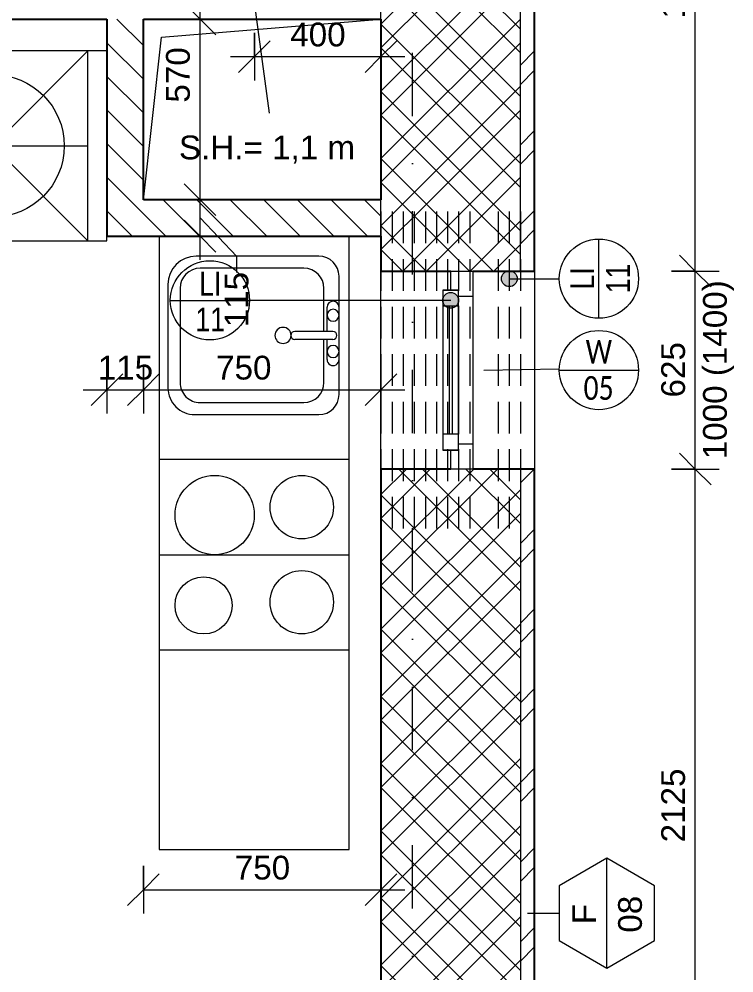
# Model space of a CAD drawing. Header units: millimetres. Extents: x -8668 to 43537, y -2985 to 58543.
# Drawn here: x 19578 to 21835, y 47213 to 50223 of the extents above; entities that cross this region are included whole.
import ezdxf

# ---------------------------------------------------------------- set-up
doc = ezdxf.new("R2010")
doc.units = ezdxf.units.MM
doc.linetypes.add('HA_Dash_3mm-S1mm', pattern=[150, 100, -50])
doc.linetypes.add('HA_DashDot_10mm-S3mm', pattern=[500, 200, -150, 0, -150])
for name, color, linetype, lineweight in [('A-____-____-DIMS', 9, 'Continuous', 5), ('A-____-____-DIMS-50', 9, 'Continuous', 5), ('A-DETL-GENF-OTLN', 9, 'Continuous', 9), ('A-GENM-____-HDLN', 9, 'HA_Dash_3mm-S1mm', 9), ('A-GENM-____-IDEN', 9, 'Continuous', 9), ('A-GENM-____-OTLN', 9, 'Continuous', 9), ('A-GLAZ-____-IDEN', 9, 'Continuous', 9), ('A-GLAZ-____-MCUT', 9, 'Continuous', 5), ('A-GLAZ-____-OTLN', 9, 'Continuous', 5), ('A-WALL-____-IDEN', 9, 'Continuous', 9), ('A-WALL-____-MCUT', 9, 'Continuous', 25), ('A-WALL-____-OTLN', 9, 'Continuous', 9), ('A-WALL-____-PATT', 9, 'Continuous', 25), ('G-____-____-TEXT', 9, 'Continuous', 5), ('I-WALL-____-MCUT', 9, 'Continuous', 25), ('P-SANR-FIXT-OTLN', 9, 'Continuous', 9), ('Q-CASE-____-OTLN', 9, 'Continuous', 9), ('Q-SPCQ-____-OTLN', 9, 'Continuous', 9), ('S-GRID-____-OTLN', 9, 'Continuous', 5)]:
    doc.layers.add(name, color=color, linetype=linetype, lineweight=lineweight)
doc.styles.add('Arial_1', font='arial.ttf', dxfattribs={"height": 75})
doc.styles.add('Arial_2', font='arial.ttf', dxfattribs={"width": 0.8, "height": 75})
doc.styles.add('Calibri', font='calibri.ttf', dxfattribs={"width": 0.8, "height": 75})
doc.dimstyles.new('Inner_Dimensions', dxfattribs={"dimscale": 304.8, "dimtxt": 76.519455, "dimasz": 0.328084, "dimexe": 0.246063, "dimexo": 0.0625, "dimgap": 0.032808, "dimtad": 1, "dimdec": 0, "dimzin": 0, "dimdsep": 46, "dimtxsty": 'Arial_1', "dimblk1": 'OBLIQUE', "dimblk2": 'OBLIQUE', "dimsah": 1, "dimcen": 0.09, "dimdle": 0.246063, "dimazin": 0, "dimtfac": 1, "dimtdec": 4, "dimtix": 1, "dimtmove": 2, "dimatfit": 3, "dimfxl": 0.246063, "dimfxlon": 1, "dimtvp": 1, "dimtolj": 1, "dimtzin": 0, "dimlwd": 9, "dimlwe": 9, "dimarcsym": 2})
doc.dimstyles.new('Inner_Dimensions_1', dxfattribs={"dimscale": 304.8, "dimtxt": 76.519455, "dimasz": 0.328084, "dimexe": 0.246063, "dimexo": 0.0625, "dimgap": 0.032808, "dimtad": 1, "dimdec": 0, "dimzin": 0, "dimdsep": 46, "dimtxsty": 'Arial_1', "dimblk1": 'OBLIQUE', "dimblk2": 'OBLIQUE', "dimsah": 1, "dimcen": 0.09, "dimdle": 0.246063, "dimazin": 0, "dimtfac": 1, "dimtdec": 4, "dimtix": 1, "dimtmove": 0, "dimatfit": 3, "dimfxl": 0.246063, "dimfxlon": 1, "dimtvp": 1, "dimtolj": 1, "dimtzin": 0, "dimlwd": 9, "dimlwe": 9, "dimarcsym": 2})
doc.dimstyles.new('Inner_Dimensions_2', dxfattribs={"dimscale": 304.8, "dimtxt": 76.519455, "dimasz": 0.328084, "dimexe": 0.246063, "dimexo": 0.0625, "dimgap": 0.032808, "dimtad": 1, "dimdec": 0, "dimzin": 0, "dimdsep": 46, "dimtxsty": 'Arial_1', "dimblk1": 'OBLIQUE', "dimblk2": 'OBLIQUE', "dimsah": 1, "dimcen": 0.09, "dimdle": 0.246063, "dimazin": 0, "dimtfac": 1, "dimtdec": 4, "dimtix": 1, "dimtmove": 1, "dimatfit": 3, "dimfxl": 0.246063, "dimfxlon": 1, "dimtvp": 1, "dimtolj": 1, "dimtzin": 0, "dimlwd": 9, "dimlwe": 9, "dimarcsym": 2})
pattern_1 = [(45, (0, 0), (-106.066, 106.066), []), (45, (75, 0), (-106.066, 106.066), []), (315, (0, 0), (106.066, 106.066), []), (315, (75, 0), (106.066, 106.066), [])]
pattern_2 = [(135, (0, 0), (-53.03301, -53.03301), [])]

# ---------------------------------------------------------------- blocks, each defined once
blk = doc.blocks.new('HA_WD_SinglePanel - 625x1000-1670817-DPS_2NP - B')
at = {"layer": 'A-GLAZ-____-MCUT'}
for p, q in [((-252.5, 25), (-252.5, -25)), ((-202.5, 25), (-252.5, 25)), ((-202.5, -25), (-202.5, 25)), ((202.5, 5), (-202.5, 5)), ((202.5, 25), (202.5, -25)), ((252.5, 25), (202.5, 25)), ((252.5, -25), (252.5, 25)), ((-312.5, 0), (-252.5, 0)), ((-312.5, -70), (-312.5, 0)), ((-252.5, -25), (-202.5, -25)), ((-232.5, -25), (-232.5, -70)), ((202.5, -5), (-202.5, -5)), ((202.5, -25), (252.5, -25)), ((232.5, -70), (232.5, -25)), ((252.5, 0), (312.5, 0)), ((312.5, 0), (312.5, -70)), ((-232.5, -70), (-312.5, -70)), ((312.5, -70), (232.5, -70))]:
    blk.add_line(p, q, dxfattribs=at)
at = {"layer": 'A-GLAZ-____-OTLN'}
for p, q in [((-252.5, -25), (-252.5, 25)), ((252.5, 25), (-252.5, 25)), ((202.5, 25), (-202.5, 25)), ((252.5, 25), (252.5, -25)), ((-252.5, -25), (252.5, -25)), ((202.5, -25), (-202.5, -25)), ((232.5, -70), (-232.5, -70))]:
    blk.add_line(p, q, dxfattribs=at)
blk = doc.blocks.new('Casework 21 - Casework 6-1453653-DPS_2NP - B')
at = {"layer": 'Q-CASE-____-OTLN'}
for p, q in [((20020.7, 49537.7), (20020.7, 48832.7)), ((20620.7, 48832.7), (20620.7, 49537.7)), ((20020.7, 48232.7), (20020.7, 47602.7)), ((20620.7, 47602.7), (20620.7, 48232.7)), ((20020.7, 47602.7), (20620.7, 47602.7))]:
    blk.add_line(p, q, dxfattribs=at)
blk = doc.blocks.new('Skříňka se dřezem_ pravoúhlá - 500 x 440mm-1452876-DPS_2NP - B')
at = {"layer": 'P-SANR-FIXT-OTLN'}
for p, q in [((202.2, 180.1), (-170.8, 180.1)), ((202.2, 180.1), (-170.8, 180.1)), ((91.9, 180.1), (-73.2, 180.1)), ((3, 160.7), (3, 40.4)), ((28.4, 160.7), (28.4, 40.4)), ((3, 132.5), (-132.7, 132.5)), ((-73.2, 142), (3, 142)), ((28.4, 142), (91.9, 142)), ((164.1, 132.5), (28.4, 132.5)), ((-234.3, 116.6), (-234.3, -271)), ((-234.3, 116.6), (-234.3, -271)), ((265.7, -275.5), (265.7, 116.6)), ((265.7, -275.5), (265.7, 116.6)), ((-196.2, 69), (-196.2, -258.3)), ((227.6, -258.3), (227.6, 69)), ((-132.7, -321.8), (164.1, -321.8)), ((-145.4, -359.9), (181.3, -359.9)), ((-145.4, -359.9), (181.3, -359.9))]:
    blk.add_line(p, q, dxfattribs=at)
for centre, radius, start, end in [((-170.8, 116.6), 63.5, 90, 180), ((-170.8, 116.6), 63.5, 90, 180), ((-73.2, 161.1), 19, 90, 270), ((-47.8, 161.1), 19, 360, 180), ((-47.8, 161.1), 19, 180, 0), ((15.7, 160.7), 12.7, 360, 180), ((66.5, 161.1), 19, 360, 180), ((66.5, 161.1), 19, 180, 360), ((91.9, 161.1), 19, 270, 90), ((202.2, 116.6), 63.5, 0, 90), ((202.2, 116.6), 63.5, 360, 90), ((-132.7, 69), 63.5, 90, 180), ((164.1, 69), 63.5, 0, 90), ((15.7, 40.4), 12.7, 180, 0), ((15.7, 3.2), 25.4, 360, 180), ((15.7, 3.2), 25.4, 180, 0), ((-132.7, -258.3), 63.5, 180, 270), ((164.1, -258.3), 63.5, 270, 0), ((-145.4, -271), 88.9, 180, 270), ((-145.4, -271), 88.9, 180, 270), ((181.3, -275.5), 84.4, 270, 0), ((181.3, -275.5), 84.4, 270, 0)]:
    blk.add_arc(centre, radius, start, end, dxfattribs=at)
blk = doc.blocks.new('Kuchyňská_linka_myčka_ADNS - Myčka-1448768-DPS_2NP - B')
at = {"layer": 'Q-SPCQ-____-OTLN'}
for p, q in [((300, 300), (-300, 300)), ((-300, 300), (-300, -300)), ((300, 300), (-300, -300)), ((-300, 300), (300, -300)), ((300, 300), (-300, 300)), ((-300, 300), (-300, 0)), ((300, -300), (300, 300)), ((300, 0), (300, 300)), ((-300, 0), (300, 0)), ((-300, -300), (300, -300))]:
    blk.add_line(p, q, dxfattribs=at)
blk.add_circle((0, 0), 225, dxfattribs=at)
blk = doc.blocks.new('Kuchyňská_linka_sporák_ADNS - 600x600x800-1448764-DPS_2NP - B')
at = {"layer": 'Q-SPCQ-____-OTLN'}
for p, q in [((600, 600), (0, 600)), ((0, 600), (0, 0)), ((600, 600), (0, 600)), ((0, 600), (0, 300)), ((600, 0), (600, 600)), ((600, 300), (600, 600)), ((0, 300), (600, 300)), ((0, 0), (600, 0))]:
    blk.add_line(p, q, dxfattribs=at)
for centre, radius in [((175, 425), 125), ((450, 450), 100), ((450, 150), 100), ((140, 140), 90)]:
    blk.add_circle(centre, radius, dxfattribs=at)
blk = doc.blocks.new('Casework 22 - Casework 6-1500842-DPS_2NP - B')
at = {"layer": 'Q-CASE-____-OTLN'}
for p, q in [((19195.7, 50122.7), (18590.7, 50122.7)), ((18590.7, 50122.7), (18590.7, 49102.7)), ((19855.7, 50122.7), (19795.7, 50122.7)), ((19190.7, 49102.7), (19190.7, 49522.7)), ((19190.7, 49522.7), (19195.7, 49522.7)), ((19795.7, 49522.7), (19855.7, 49522.7)), ((19855.7, 49522.7), (19855.7, 49537.7))]:
    blk.add_line(p, q, dxfattribs=at)
blk = doc.blocks.new('HA_GM_Shaft_Rectangle - Default-2031585-DPS_2NP - B')
at = {"layer": 'A-DETL-GENF-OTLN'}
for p, q in [((57, -57), (750, 0)), ((0, -570), (57, -57))]:
    blk.add_line(p, q, dxfattribs=at)
at = {"layer": 'A-GENM-____-OTLN'}
for p, q in [((0, -570), (0, 0)), ((0, 0), (750, 0)), ((750, 0), (750, -570)), ((750, -570), (0, -570))]:
    blk.add_line(p, q, dxfattribs=at)
blk = doc.blocks.new('TB_Porotherm KP7_1000mm - TB_Porotherm KP7_1000mm-1905936-DPS_2NP - B')
at = {"layer": 'A-GENM-____-HDLN'}
for p, q in [((-500, 35), (500, 35)), ((-500, 0), (500, 0)), ((-500, -35), (500, -35))]:
    blk.add_line(p, q, dxfattribs=at)
blk = doc.blocks.new('DIMBLOCK105-DPS_2NP - B')
at = {"layer": 'A-____-____-DIMS-50', "lineweight": 9}
for p, q in [((21712.8, 48802.7), (21662.8, 48852.7)), ((21637.8, 48802.7), (21787.8, 48802.7)), ((21712.8, 48802.7), (21637.8, 48802.7)), ((21712.8, 46677.7), (21712.8, 48802.7)), ((21712.8, 48802.7), (21762.8, 48752.7)), ((21712.8, 46677.7), (21662.8, 46727.7)), ((21637.8, 46677.7), (21787.8, 46677.7)), ((21712.8, 46677.7), (21637.8, 46677.7)), ((21712.8, 46677.7), (21762.8, 46627.7))]:
    blk.add_line(p, q, dxfattribs=at)
at = {"layer": 'A-____-____-DIMS-50', "color": 0, "lineweight": 9, "insert": (21605.4, 47624.9), "char_height": 75, "width": 276.883, "attachment_point": 1, "rotation": 90, "line_spacing_factor": 0.941778, "style": 'Arial_1'}
blk.add_mtext('2125', dxfattribs=at)
blk = doc.blocks.new('_Oblique')
at = {"color": 0, "linetype": 'ByBlock', "lineweight": -2}
blk.add_line((-0.5, -0.5), (0.5, 0.5), dxfattribs=at)
blk = doc.blocks.new('DIMBLOCK106-DPS_2NP - B')
at = {"layer": 'A-____-____-DIMS-50', "lineweight": 9}
for p, q in [((21712.8, 49427.7), (21662.8, 49477.7)), ((21637.8, 49427.7), (21787.8, 49427.7)), ((21712.8, 49427.7), (21637.8, 49427.7)), ((21712.8, 48802.7), (21712.8, 49427.7)), ((21712.8, 49427.7), (21762.8, 49377.7)), ((21712.8, 48802.7), (21662.8, 48852.7)), ((21637.8, 48802.7), (21787.8, 48802.7)), ((21712.8, 48802.7), (21637.8, 48802.7)), ((21712.8, 48802.7), (21762.8, 48752.7))]:
    blk.add_line(p, q, dxfattribs=at)
at = {"layer": 'A-____-____-DIMS-50', "color": 0, "lineweight": 9, "insert": (21605.4, 49028.7), "char_height": 75, "width": 207.662, "attachment_point": 1, "rotation": 90, "line_spacing_factor": 0.941778, "style": 'Arial_1'}
blk.add_mtext('625', dxfattribs=at)
blk = doc.blocks.new('DIMBLOCK107-DPS_2NP - B')
at = {"layer": 'A-____-____-DIMS-50', "lineweight": 9}
for p, q in [((21712.8, 51252.7), (21662.8, 51302.7)), ((21637.8, 51252.7), (21787.8, 51252.7)), ((21712.8, 51252.7), (21637.8, 51252.7)), ((21712.8, 49427.7), (21712.8, 51252.7)), ((21712.8, 51252.7), (21762.8, 51202.7)), ((21712.8, 49427.7), (21662.8, 49477.7)), ((21637.8, 49427.7), (21787.8, 49427.7)), ((21712.8, 49427.7), (21637.8, 49427.7)), ((21712.8, 49427.7), (21762.8, 49377.7))]:
    blk.add_line(p, q, dxfattribs=at)
at = {"layer": 'A-____-____-DIMS-50', "color": 0, "lineweight": 9, "insert": (21605.4, 50224.9), "char_height": 75, "width": 276.883, "attachment_point": 1, "rotation": 90, "line_spacing_factor": 0.941778, "style": 'Arial_1'}
blk.add_mtext('1825', dxfattribs=at)
blk = doc.blocks.new('HA_TAG_WD - Type Mark-1536199-DPS_2NP - B')
at = {"layer": 'A-GLAZ-____-IDEN'}
blk.add_line((-2.5, 0), (2.5, 0), dxfattribs=at)
blk.add_circle((0, 0), 2.5, dxfattribs=at)
blk = doc.blocks.new('DIMBLOCK153-DPS_2NP - B')
at = {"layer": 'A-____-____-DIMS-50', "lineweight": 9}
for p, q in [((19970.7, 47550.5), (19970.7, 47400.5)), ((19970.7, 47475.5), (19970.7, 47550.5)), ((19970.7, 47475.5), (20020.7, 47525.5)), ((20720.7, 47550.5), (20720.7, 47400.5)), ((20720.7, 47475.5), (20720.7, 47550.5)), ((20720.7, 47475.5), (20770.7, 47525.5)), ((19970.7, 47475.5), (19920.7, 47425.5)), ((19970.7, 47475.5), (20795.7, 47475.5)), ((20720.7, 47475.5), (20670.7, 47425.5))]:
    blk.add_line(p, q, dxfattribs=at)
at = {"layer": 'A-____-____-DIMS-50', "color": 0, "lineweight": 9, "insert": (20259.2, 47582.8), "char_height": 75, "width": 207.662, "attachment_point": 1, "line_spacing_factor": 0.941778, "style": 'Arial_1'}
blk.add_mtext('750', dxfattribs=at)
blk = doc.blocks.new('DIMBLOCK217-DPS_2NP - B')
at = {"layer": 'A-____-____-DIMS-50', "lineweight": 9}
for p, q in [((20149.5, 49652.7), (20099.5, 49702.7)), ((20074.5, 49652.7), (20224.5, 49652.7)), ((20149.5, 49652.7), (20074.5, 49652.7)), ((20149.5, 49462.7), (20149.5, 49652.7)), ((20149.5, 49652.7), (20199.5, 49602.7)), ((20149.5, 49537.7), (20099.5, 49587.7)), ((20265.6, 49473.2), (20149.5, 49595.2)), ((20074.5, 49537.7), (20224.5, 49537.7)), ((20149.5, 49537.7), (20074.5, 49537.7)), ((20149.5, 49537.7), (20199.5, 49487.7)), ((20265.6, 49423.2), (20265.6, 49473.2))]:
    blk.add_line(p, q, dxfattribs=at)
at = {"layer": 'A-____-____-DIMS-50', "color": 0, "lineweight": 9, "insert": (20227.1, 49250.2), "char_height": 75, "width": 207.662, "attachment_point": 1, "rotation": 90, "line_spacing_factor": 0.941778, "style": 'Arial_1'}
blk.add_mtext('115', dxfattribs=at)
blk = doc.blocks.new('DIMBLOCK218-DPS_2NP - B')
at = {"layer": 'A-____-____-DIMS-50', "lineweight": 9}
for p, q in [((20149.5, 50222.7), (20099.5, 50272.7)), ((20074.5, 50222.7), (20224.5, 50222.7)), ((20149.5, 50222.7), (20074.5, 50222.7)), ((20149.5, 49652.7), (20149.5, 50222.7)), ((20149.5, 50222.7), (20199.5, 50172.7)), ((20149.5, 49652.7), (20099.5, 49702.7)), ((20074.5, 49652.7), (20224.5, 49652.7)), ((20149.5, 49652.7), (20074.5, 49652.7)), ((20149.5, 49652.7), (20199.5, 49602.7))]:
    blk.add_line(p, q, dxfattribs=at)
at = {"layer": 'A-____-____-DIMS-50', "color": 0, "lineweight": 9, "insert": (20042.1, 49959.1), "char_height": 75, "width": 207.662, "attachment_point": 1, "rotation": 90, "line_spacing_factor": 0.941778, "style": 'Arial_1'}
blk.add_mtext('570', dxfattribs=at)
blk = doc.blocks.new('DIMBLOCK219-DPS_2NP - B')
at = {"layer": 'A-____-____-DIMS-50', "lineweight": 9}
for p, q in [((20212.7, 50432.6), (20212.7, 50382.6)), ((20149.5, 50337.7), (20099.5, 50387.7)), ((20212.7, 50382.6), (20149.5, 50280.2)), ((20074.5, 50337.7), (20224.5, 50337.7)), ((20149.5, 50337.7), (20074.5, 50337.7)), ((20149.5, 50222.7), (20149.5, 50337.7)), ((20149.5, 50337.7), (20199.5, 50287.7)), ((20149.5, 50222.7), (20099.5, 50272.7)), ((20074.5, 50222.7), (20224.5, 50222.7)), ((20149.5, 50222.7), (20074.5, 50222.7)), ((20149.5, 50222.7), (20199.5, 50172.7))]:
    blk.add_line(p, q, dxfattribs=at)
at = {"layer": 'A-____-____-DIMS-50', "color": 0, "lineweight": 9, "insert": (20174.2, 50432.6), "char_height": 75, "width": 207.662, "attachment_point": 1, "rotation": 90, "line_spacing_factor": 0.941778, "style": 'Arial_1'}
blk.add_mtext('115', dxfattribs=at)
blk = doc.blocks.new('HA_TAG_GM_Products - Generic-588599-DPS_2NP - B')
at = {"layer": 'A-GENM-____-IDEN'}
blk.add_line((-2.5, 0), (2.5, 0), dxfattribs=at)
blk.add_circle((0, 0), 2.5, dxfattribs=at)
blk = doc.blocks.new('DIMBLOCK278-DPS_2NP - B')
at = {"layer": 'A-____-____-DIMS-50', "lineweight": 9}
for p, q in [((20321, 50179.2), (20321, 50029.2)), ((20321, 50104.2), (20321, 50179.2)), ((20720.7, 50179.2), (20720.7, 50029.2)), ((20720.7, 50104.2), (20720.7, 50179.2)), ((20321, 50104.2), (20371, 50154.2)), ((20720.7, 50104.2), (20770.7, 50154.2)), ((20246, 50104.2), (20795.7, 50104.2)), ((20321, 50104.2), (20271, 50054.2)), ((20720.7, 50104.2), (20670.7, 50054.2))]:
    blk.add_line(p, q, dxfattribs=at)
at = {"layer": 'A-____-____-DIMS-50', "color": 0, "lineweight": 9, "insert": (20434.3, 50211.5), "char_height": 75, "width": 207.662, "attachment_point": 1, "line_spacing_factor": 0.941778, "style": 'Arial_1'}
blk.add_mtext('400', dxfattribs=at)
blk = doc.blocks.new('HA_TAG_WA_Partitions - Group _ Type Mark-556634-DPS_2NP - B')
at = {"layer": 'A-WALL-____-IDEN'}
for p, q in [((-1.732, 3), (-3.464, 0)), ((1.732, 3), (-1.732, 3)), ((3.464, 0), (1.732, 3)), ((-3.464, 0), (3.464, 0)), ((-3.464, 0), (-1.732, -3)), ((1.732, -3), (3.464, 0)), ((-1.732, -3), (1.732, -3))]:
    blk.add_line(p, q, dxfattribs=at)
blk = doc.blocks.new('DIMBLOCK330-DPS_2NP - B')
at = {"layer": 'A-____-____-DIMS-50', "lineweight": 9}
for p, q in [((19855.7, 49128), (19855.7, 48978)), ((19855.7, 49053), (19855.7, 49128)), ((19970.7, 49128), (19970.7, 48978)), ((19970.7, 49053), (19970.7, 49128)), ((19855.7, 49053), (19905.7, 49103)), ((19970.7, 49053), (20020.7, 49103)), ((19780.7, 49053), (19970.7, 49053)), ((19855.7, 49053), (19805.7, 49003)), ((19970.7, 49053), (19920.7, 49003))]:
    blk.add_line(p, q, dxfattribs=at)
at = {"layer": 'A-____-____-DIMS-50', "color": 0, "lineweight": 9, "insert": (19826.7, 49160.4), "char_height": 75, "width": 207.662, "attachment_point": 1, "line_spacing_factor": 0.941778, "style": 'Arial_1'}
blk.add_mtext('115', dxfattribs=at)
blk = doc.blocks.new('DIMBLOCK331-DPS_2NP - B')
at = {"layer": 'A-____-____-DIMS-50', "lineweight": 9}
for p, q in [((19970.7, 49128), (19970.7, 48978)), ((19970.7, 49053), (19970.7, 49128)), ((20720.7, 49128), (20720.7, 48978)), ((20720.7, 49053), (20720.7, 49128)), ((19970.7, 49053), (20020.7, 49103)), ((20720.7, 49053), (20770.7, 49103)), ((19970.7, 49053), (19920.7, 49003)), ((19970.7, 49053), (20795.7, 49053)), ((20720.7, 49053), (20670.7, 49003))]:
    blk.add_line(p, q, dxfattribs=at)
at = {"layer": 'A-____-____-DIMS-50', "color": 0, "lineweight": 9, "insert": (20200.2, 49160.4), "char_height": 75, "width": 207.662, "attachment_point": 1, "line_spacing_factor": 0.941778, "style": 'Arial_1'}
blk.add_mtext('750', dxfattribs=at)

msp = doc.modelspace()

# ---------------------------------------------------------------- hatches: boundary and pattern name
at = {"layer": 'A-GENM-____-IDEN'}
h = msp.add_hatch(color=256, dxfattribs=at)
edge = h.paths.add_edge_path()
edge.add_arc((21125.8, 49403.5), 25, 0, 360)
h = msp.add_hatch(color=256, dxfattribs=at)
edge = h.paths.add_edge_path()
edge.add_arc((20940.7, 49335.2), 25, 0, 360)
at = {"layer": 'A-WALL-____-PATT', "lineweight": 5}
h = msp.add_hatch(dxfattribs=at)
h.set_pattern_fill('FP_4', color=256, style=0, pattern_type=2)
h.set_pattern_definition([(45, (0, 0), (-125.7236, 125.7236), []), (45, (0, 190.5), (-125.7236, 125.7236), [])])
h.paths.add_polyline_path([(21160.7, 43677.8), (21205.7, 43677.8), (21205.7, 45677.7), (21160.7, 45677.7), (21160.7, 43849.2)])
h.paths.add_polyline_path([(21205.7, 46677.7), (21205.7, 48802.7), (21160.7, 48802.7), (21160.7, 46677.7)])
h.paths.add_polyline_path([(21205.7, 49427.7), (21205.7, 51252.7), (21160.7, 51252.7), (21160.7, 49427.7)])
h.paths.add_polyline_path([(21160.7, 51877.7), (21205.7, 51877.7), (21205.7, 53377.7), (21160.7, 53377.7), (21160.7, 52308)])
h.paths.add_polyline_path([(21160.7, 54377.7), (21205.7, 54377.7), (21205.7, 55987.7), (21160.7, 55987.7), (21160.7, 55502.7)])
h = msp.add_hatch(dxfattribs=at)
h.set_pattern_fill('FP_1', color=256, style=0, pattern_type=2)
h.set_pattern_definition(pattern_1)
h.paths.add_polyline_path([(20720.7, 49652.7), (21160.7, 49652.7), (21160.7, 51252.7), (20720.7, 51252.7), (20720.7, 50001.1)])
h.paths.add_polyline_path([(21160.7, 51877.7), (21160.7, 53377.7), (20720.7, 53377.7), (20720.7, 51877.7), (21010.7, 51877.7)])
h.paths.add_polyline_path([(21160.7, 54377.7), (21160.7, 55502.7), (20720.7, 55502.7), (20720.7, 54377.7)])
h = msp.add_hatch(dxfattribs=at)
h.set_pattern_fill('FP_3', color=256, style=0, pattern_type=2)
h.set_pattern_definition(pattern_2)
h.paths.add_polyline_path([(19970.7, 49537.7), (19970.7, 50222.7), (19855.7, 50222.7), (19855.7, 49537.7)])
h = msp.add_hatch(dxfattribs=at)
h.set_pattern_fill('FP_3', color=256, style=0, pattern_type=2)
h.set_pattern_definition(pattern_2)
h.paths.add_polyline_path([(19970.7, 49537.7), (20720.7, 49537.7), (20720.7, 49652.7), (19970.7, 49652.7)])
h = msp.add_hatch(dxfattribs=at)
h.set_pattern_fill('FP_1', color=256, style=0, pattern_type=2)
h.set_pattern_definition(pattern_1)
h.paths.add_polyline_path([(20919.9, 44069.3), (21160.7, 44069.3), (21160.7, 45677.7), (20720.7, 45677.7), (20720.7, 44069.3)])
h.paths.add_polyline_path([(20720.7, 46677.7), (21160.7, 46677.7), (21160.7, 48802.7), (20720.7, 48802.7), (20720.7, 47694.1)])
h.paths.add_polyline_path([(21010.7, 49427.7), (21160.7, 49427.7), (21160.7, 49652.7), (20720.7, 49652.7), (20720.7, 49427.7), (20965.7, 49427.7)])

# ---------------------------------------------------------------- linework, layer by layer
at = {"layer": 'A-GENM-____-IDEN'}
for p, q in [((21125.8, 49403.5), (21283.7, 49403.5)), ((20940.7, 49335.2), (20305.7, 49335.2))]:
    msp.add_line(p, q, dxfattribs=at)
for centre in [(21125.8, 49403.5), (20940.7, 49335.2)]:
    msp.add_circle(centre, 25, dxfattribs=at)
at = {"layer": 'A-GLAZ-____-IDEN'}
msp.add_line((21045.4, 49115.2), (21283.7, 49119.6), dxfattribs=at)
at = {"layer": 'A-WALL-____-IDEN'}
msp.add_line((21183.2, 47401.5), (21283.7, 47401.5), dxfattribs=at)
at = {"layer": 'A-WALL-____-MCUT', "lineweight": 9}
for p, q in [((21160.7, 49427.7), (21160.7, 51252.7)), ((20720.7, 50222.7), (20720.7, 50337.7)), ((20720.7, 49537.7), (20720.7, 49652.7)), ((21160.7, 48802.7), (21160.7, 46677.7))]:
    msp.add_line(p, q, dxfattribs=at)
at = {"layer": 'A-WALL-____-MCUT'}
for p, q in [((21205.7, 49427.7), (21205.7, 51252.7)), ((20720.7, 50222.7), (20720.7, 49652.7)), ((20720.7, 49537.7), (20720.7, 49427.7)), ((20720.7, 49427.7), (20940.7, 49427.7)), ((21010.7, 49427.7), (21205.7, 49427.7)), ((20720.7, 48802.7), (20720.7, 46677.7)), ((20940.7, 48802.7), (20720.7, 48802.7)), ((21205.7, 48802.7), (21010.7, 48802.7)), ((21205.7, 46677.7), (21205.7, 48802.7))]:
    msp.add_line(p, q, dxfattribs=at)
at = {"layer": 'A-WALL-____-OTLN'}
for p, q in [((20720.7, 48802.7), (20720.7, 49427.7)), ((21205.7, 49427.7), (21205.7, 48802.7))]:
    msp.add_line(p, q, dxfattribs=at)
at = {"layer": 'G-____-____-TEXT', "color": 10, "lineweight": 9}
msp.add_line((20313.2, 50330.1), (20367.4, 49926.2), dxfattribs=at)
at = {"layer": 'I-WALL-____-MCUT'}
for p, q in [((18460.7, 50222.7), (19855.7, 50222.7)), ((19855.7, 50222.7), (19855.7, 49537.7)), ((19970.7, 49652.7), (19970.7, 50222.7)), ((19970.7, 50222.7), (20720.7, 50222.7)), ((20720.7, 49652.7), (19970.7, 49652.7)), ((19855.7, 49537.7), (20720.7, 49537.7))]:
    msp.add_line(p, q, dxfattribs=at)
at = {"layer": 'S-GRID-____-OTLN', "linetype": 'HA_DashDot_10mm-S3mm', "lineweight": 9}
msp.add_line((20820.7, 38414.3), (20820.7, 56942.9), dxfattribs=at)

# ---------------------------------------------------------------- block references
at = {"layer": 'A-GENM-____-IDEN', "xscale": 49.99999999999998, "yscale": 49.99999999999998, "zscale": 49.99999999999998, "rotation": 89.99999999999991}
msp.add_blockref('HA_TAG_GM_Products - Generic-588599-DPS_2NP - B', (21408.7, 49403.5), dxfattribs=at)
at = {"layer": 'A-GENM-____-IDEN', "xscale": 49.99999999999998, "yscale": 49.99999999999998, "zscale": 49.99999999999998}
msp.add_blockref('HA_TAG_GM_Products - Generic-588599-DPS_2NP - B', (20180.7, 49335.2), dxfattribs=at)
at = {"layer": 'A-GENM-____-OTLN', "lineweight": 5}
msp.add_blockref('HA_GM_Shaft_Rectangle - Default-2031585-DPS_2NP - B', (19970.7, 50222.7), dxfattribs=at)
at = {"layer": 'A-GENM-____-OTLN', "rotation": 270.0000000000008}
for p in [(20755.7, 49115.2), (20825.7, 49115.2), (20895.7, 49115.2), (20965.7, 49115.2), (21125.7, 49115.2)]:
    msp.add_blockref('TB_Porotherm KP7_1000mm - TB_Porotherm KP7_1000mm-1905936-DPS_2NP - B', p, dxfattribs=at)
at = {"layer": 'A-GLAZ-____-IDEN', "xscale": 49.99999999999998, "yscale": 49.99999999999998, "zscale": 49.99999999999998}
msp.add_blockref('HA_TAG_WD - Type Mark-1536199-DPS_2NP - B', (21408.7, 49115.2), dxfattribs=at)
at = {"layer": 'A-GLAZ-____-OTLN', "rotation": 89.9999999999998}
msp.add_blockref('HA_WD_SinglePanel - 625x1000-1670817-DPS_2NP - B', (20940.7, 49115.2), dxfattribs=at)
at = {"layer": 'A-WALL-____-IDEN', "xscale": 49.99999999999998, "yscale": 49.99999999999998, "zscale": 49.99999999999998, "rotation": 89.99999999999972}
msp.add_blockref('HA_TAG_WA_Partitions - Group _ Type Mark-556634-DPS_2NP - B', (21433.7, 47401.5), dxfattribs=at)
at = {"layer": 'P-SANR-FIXT-OTLN', "rotation": 269.9999999999996}
msp.add_blockref('Skříňka se dřezem_ pravoúhlá - 500 x 440mm-1452876-DPS_2NP - B', (20408.2, 49240.3), dxfattribs=at)
at = {"layer": 'Q-CASE-____-OTLN'}
for name in ['Casework 22 - Casework 6-1500842-DPS_2NP - B', 'Casework 21 - Casework 6-1453653-DPS_2NP - B']:
    msp.add_blockref(name, (0, 0), dxfattribs=at)
at = {"layer": 'Q-SPCQ-____-OTLN'}
for name, p in [('Kuchyňská_linka_myčka_ADNS - Myčka-1448768-DPS_2NP - B', (19495.7, 49822.7)), ('Kuchyňská_linka_sporák_ADNS - 600x600x800-1448764-DPS_2NP - B', (20020.7, 48232.7))]:
    msp.add_blockref(name, p, dxfattribs=at)

# ---------------------------------------------------------------- texts
at = {"layer": 'A-GENM-____-IDEN', "lineweight": 5, "char_height": 75, "attachment_point": 1, "style": 'Arial_2'}
for s, insert, width in [('LI', (20146.9, 49425.3), 86.582), ('11', (20134.9, 49312.6), 115.443)]:
    msp.add_mtext(s, dxfattribs=dict(at, insert=insert, width=width))
at = {"layer": 'A-GENM-____-IDEN', "lineweight": 5, "char_height": 75, "attachment_point": 1, "rotation": 90, "style": 'Arial_2'}
for s, insert, width in [('LI', (21318.6, 49369.7), 86.582), ('11', (21431.3, 49357.7), 115.443)]:
    msp.add_mtext(s, dxfattribs=dict(at, insert=insert, width=width))
at = {"layer": 'A-GLAZ-____-IDEN', "lineweight": 5, "insert": (21737.3, 48833.7), "char_height": 75, "width": 701.477, "attachment_point": 1, "rotation": 90, "style": 'Arial_1'}
msp.add_mtext('1000 (1400)', dxfattribs=at)
at = {"layer": 'A-GLAZ-____-IDEN', "lineweight": 5, "char_height": 75, "attachment_point": 1, "style": 'Calibri'}
for s, insert, width in [('W', (21366.9, 49210.5), 105.823), ('05', (21360.3, 49096.2), 121.856)]:
    msp.add_mtext(s, dxfattribs=dict(at, insert=insert, width=width))
at = {"layer": 'A-WALL-____-IDEN', "lineweight": 5, "char_height": 75, "attachment_point": 1, "rotation": 90, "style": 'Arial_1'}
for s, insert, width in [('08', (21469.3, 47340), 144.304), ('F', (21324.8, 47366.5), 80.169)]:
    msp.add_mtext(s, dxfattribs=dict(at, insert=insert, width=width))
at = {"layer": 'G-____-____-TEXT', "color": 7, "lineweight": 9, "insert": (20082.9, 49855.2), "char_height": 75, "width": 685.443, "attachment_point": 1, "style": 'Arial_1'}
msp.add_mtext('S.H.= 1,1 m', dxfattribs=at)

# ---------------------------------------------------------------- dimensions: what is measured, and where the dimension line sits
at = {"layer": 'A-____-____-DIMS', "lineweight": 9}
for base, p1, p2, override, picture, middle in [((21712.8, 51252.7), (21637.8, 49427.7), (21637.8, 51252.7), {"dimpost": '<>', "dimfxl": 1825}, 'DIMBLOCK107-DPS_2NP - B', (21664.5, 50340.2)), ((21712.8, 49427.7), (21637.8, 48802.7), (21637.8, 49427.7), {"dimpost": '<>', "dimfxl": 625}, 'DIMBLOCK106-DPS_2NP - B', (21664.5, 49115.2)), ((21712.8, 48802.7), (21637.8, 46677.7), (21637.8, 48802.7), {"dimpost": '<>', "dimfxl": 2125}, 'DIMBLOCK105-DPS_2NP - B', (21664.5, 47740.2))]:
    dim = msp.add_linear_dim(base=base, p1=p1, p2=p2, angle=90, dimstyle='Inner_Dimensions_1', override=override, dxfattribs=at)
    dim.commit()
    dim.dimension.update_dxf_attribs({"geometry": picture, "text_midpoint": middle})
for base, p1, p2, dimstyle, override, picture, middle in [((20149.5, 50337.7), (20074.5, 50222.7), (20074.5, 50337.7), 'Inner_Dimensions_2', {"dimpost": '<>', "dimfxl": 115}, 'DIMBLOCK219-DPS_2NP - B', (20224.2, 50536.5)), ((20149.5, 50222.7), (20074.5, 49652.7), (20074.5, 50222.7), 'Inner_Dimensions', {"dimpost": '<>', "dimfxl": 570}, 'DIMBLOCK218-DPS_2NP - B', (20092.1, 50062.9)), ((20149.5, 49652.7), (20074.5, 49537.7), (20074.5, 49652.7), 'Inner_Dimensions_2', {"dimpost": '<>', "dimfxl": 115}, 'DIMBLOCK217-DPS_2NP - B', (20277.1, 49354))]:
    dim = msp.add_linear_dim(base=base, p1=p1, p2=p2, angle=90, dimstyle=dimstyle, override=override, dxfattribs=at)
    dim.commit()
    dim.dimension.update_dxf_attribs({"geometry": picture, "text_midpoint": middle, "dimtype": 160, "text_rotation": 90})
for base, p1, p2, override, picture, middle in [((20720.7, 50104.2), (20321, 50179.2), (20720.7, 50179.2), {"dimpost": '<>', "dimfxl": 399.7183}, 'DIMBLOCK278-DPS_2NP - B', (20520.8, 50152.5)), ((19970.7, 49053), (19855.7, 49128), (19970.7, 49128), {"dimpost": '<>', "dimfxl": 115}, 'DIMBLOCK330-DPS_2NP - B', (19913.2, 49101.3)), ((20720.7, 47475.5), (19970.7, 47550.5), (20720.7, 47550.5), {"dimpost": '<>', "dimfxl": 750}, 'DIMBLOCK153-DPS_2NP - B', (20345.7, 47523.8))]:
    dim = msp.add_linear_dim(base=base, p1=p1, p2=p2, dimstyle='Inner_Dimensions_1', override=override, dxfattribs=at)
    dim.commit()
    dim.dimension.update_dxf_attribs({"geometry": picture, "text_midpoint": middle})
dim = msp.add_linear_dim(base=(20720.7, 49053), p1=(19970.7, 49128), p2=(20720.7, 49128), dimstyle='Inner_Dimensions', override={"dimpost": '<>', "dimfxl": 750}, dxfattribs=at)
dim.commit()
dim.dimension.update_dxf_attribs({"geometry": 'DIMBLOCK331-DPS_2NP - B', "text_midpoint": (20304, 49110.4), "dimtype": 160})

doc.saveas('drawing.dxf')
